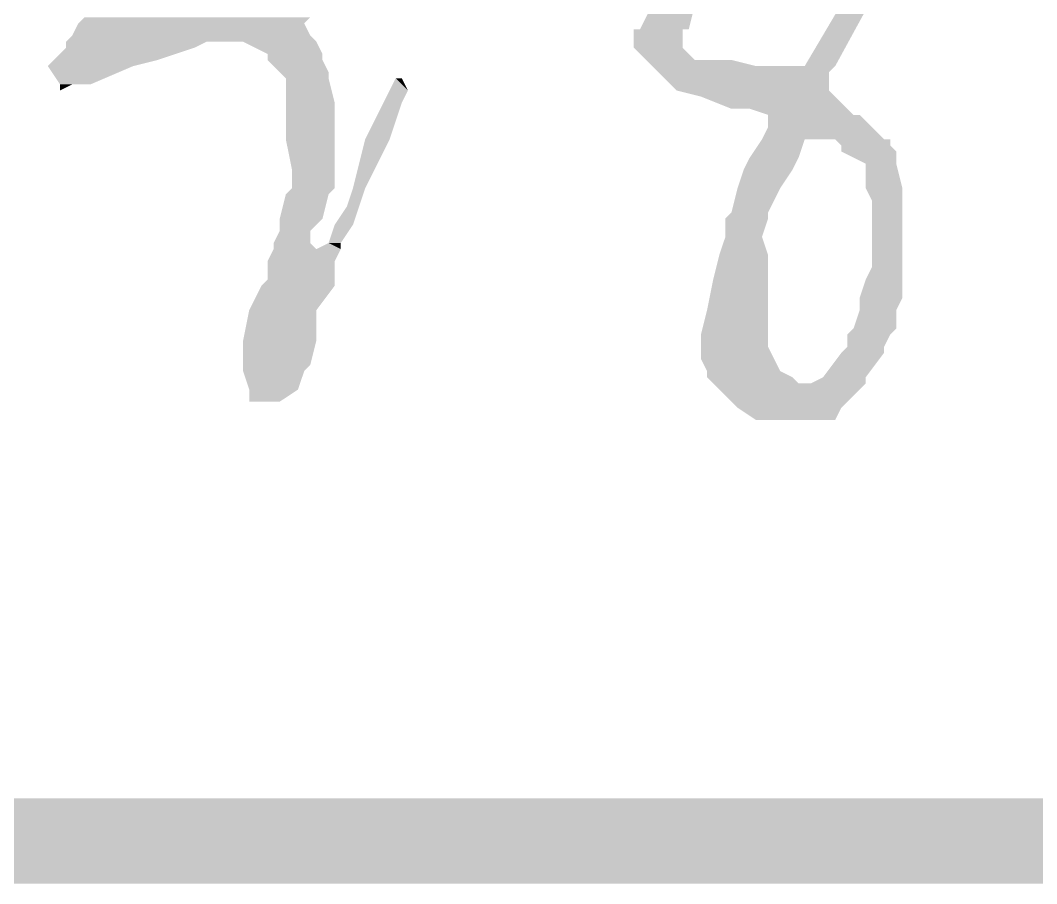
# Model space of a CAD drawing. Header units: millimetres. Extents: x 24 to 410, y 10 to 282.
# Drawn here: x 324.93 to 331.98, y 9.65 to 15.64 of the extents above; entities that cross this region are included whole.
import ezdxf

# ---------------------------------------------------------------- set-up
doc = ezdxf.new("R2010")
doc.units = ezdxf.units.MM
doc.layers.add('Watermark', color=7, linetype='Continuous')

msp = doc.modelspace()

# ---------------------------------------------------------------- hatches: boundary and pattern name
h = msp.add_hatch(color=256)
h.dxf.hatch_style = 2
h.paths.add_polyline_path([(30.395333, 10.244667), (29.802667, 9.652), (409.786667, 10.244667)])
h = msp.add_hatch(color=256)
h.dxf.hatch_style = 2
h.paths.add_polyline_path([(29.802667, 9.652), (409.786667, 10.244667), (410.379333, 9.652)])
at = {"layer": 'Watermark'}
h = msp.add_hatch(color=256, dxfattribs=at)
h.dxf.hatch_style = 2
h.paths.add_polyline_path([(330.919667, 16.256), (330.369333, 15.324667), (330.581, 15.324667)])
h = msp.add_hatch(color=256, dxfattribs=at)
h.dxf.hatch_style = 2
h.paths.add_polyline_path([(330.919667, 16.256), (331.089, 16.256), (330.581, 15.324667)])
h = msp.add_hatch(color=256, dxfattribs=at)
h.dxf.hatch_style = 2
h.paths.add_polyline_path([(329.311, 15.748), (329.226333, 15.578667), (329.565, 15.578667)])
h = msp.add_hatch(color=256, dxfattribs=at)
h.dxf.hatch_style = 2
h.paths.add_polyline_path([(329.311, 15.748), (329.607333, 15.748), (329.565, 15.578667)])
h = msp.add_hatch(color=256, dxfattribs=at)
h.dxf.hatch_style = 2
h.paths.add_polyline_path([(325.374, 15.663333), (325.331667, 15.621), (326.898, 15.621)])
h = msp.add_hatch(color=256, dxfattribs=at)
h.dxf.hatch_style = 2
h.paths.add_polyline_path([(325.374, 15.663333), (326.940333, 15.663333), (326.898, 15.621)])
h = msp.add_hatch(color=256, dxfattribs=at)
h.dxf.hatch_style = 2
h.paths.add_polyline_path([(325.331667, 15.621), (325.289333, 15.536333), (326.940333, 15.536333)])
h = msp.add_hatch(color=256, dxfattribs=at)
h.dxf.hatch_style = 2
h.paths.add_polyline_path([(325.331667, 15.621), (326.898, 15.621), (326.940333, 15.536333)])
h = msp.add_hatch(color=256, dxfattribs=at)
h.dxf.hatch_style = 2
h.paths.add_polyline_path([(329.226333, 15.578667), (329.184, 15.578667), (329.522667, 15.578667)])
h = msp.add_hatch(color=256, dxfattribs=at)
h.dxf.hatch_style = 2
h.paths.add_polyline_path([(329.184, 15.578667), (329.184, 15.494), (329.522667, 15.494)])
h = msp.add_hatch(color=256, dxfattribs=at)
h.dxf.hatch_style = 2
h.paths.add_polyline_path([(329.184, 15.578667), (329.522667, 15.578667), (329.522667, 15.494)])
h = msp.add_hatch(color=256, dxfattribs=at)
h.dxf.hatch_style = 2
h.paths.add_polyline_path([(329.226333, 15.578667), (329.565, 15.578667), (329.522667, 15.578667)])
h = msp.add_hatch(color=256, dxfattribs=at)
h.dxf.hatch_style = 2
h.paths.add_polyline_path([(325.289333, 15.536333), (325.247, 15.494), (326.982667, 15.494)])
h = msp.add_hatch(color=256, dxfattribs=at)
h.dxf.hatch_style = 2
h.paths.add_polyline_path([(325.289333, 15.536333), (326.940333, 15.536333), (326.982667, 15.494)])
h = msp.add_hatch(color=256, dxfattribs=at)
h.dxf.hatch_style = 2
h.paths.add_polyline_path([(325.247, 15.451667), (325.162333, 15.367), (325.882, 15.367)])
h = msp.add_hatch(color=256, dxfattribs=at)
h.dxf.hatch_style = 2
h.paths.add_polyline_path([(325.247, 15.494), (326.220667, 15.494)])
h = msp.add_hatch(color=256, dxfattribs=at)
h.dxf.hatch_style = 2
h.paths.add_polyline_path([(325.247, 15.494), (326.432333, 15.494), (326.220667, 15.494)])
h = msp.add_hatch(color=256, dxfattribs=at)
h.dxf.hatch_style = 2
h.paths.add_polyline_path([(325.247, 15.494), (325.247, 15.451667), (326.136, 15.451667)])
h = msp.add_hatch(color=256, dxfattribs=at)
h.dxf.hatch_style = 2
h.paths.add_polyline_path([(325.247, 15.494), (326.220667, 15.494), (326.136, 15.451667)])
h = msp.add_hatch(color=256, dxfattribs=at)
h.dxf.hatch_style = 2
h.paths.add_polyline_path([(325.247, 15.451667), (326.136, 15.451667), (325.882, 15.367)])
h = msp.add_hatch(color=256, dxfattribs=at)
h.dxf.hatch_style = 2
h.paths.add_polyline_path([(326.432333, 15.494), (326.982667, 15.494)])
h = msp.add_hatch(color=256, dxfattribs=at)
h.dxf.hatch_style = 2
h.paths.add_polyline_path([(326.432333, 15.494), (326.982667, 15.494)])
h = msp.add_hatch(color=256, dxfattribs=at)
h.dxf.hatch_style = 2
h.paths.add_polyline_path([(326.474667, 15.494), (326.644, 15.409333), (327.025, 15.409333)])
h = msp.add_hatch(color=256, dxfattribs=at)
h.dxf.hatch_style = 2
h.paths.add_polyline_path([(326.474667, 15.494), (326.982667, 15.494), (327.025, 15.409333)])
h = msp.add_hatch(color=256, dxfattribs=at)
h.dxf.hatch_style = 2
h.paths.add_polyline_path([(329.184, 15.494), (329.184, 15.451667), (329.522667, 15.451667)])
h = msp.add_hatch(color=256, dxfattribs=at)
h.dxf.hatch_style = 2
h.paths.add_polyline_path([(329.184, 15.494), (329.522667, 15.494), (329.522667, 15.451667)])
h = msp.add_hatch(color=256, dxfattribs=at)
h.dxf.hatch_style = 2
h.paths.add_polyline_path([(329.184, 15.451667), (329.268667, 15.367), (329.607333, 15.367)])
h = msp.add_hatch(color=256, dxfattribs=at)
h.dxf.hatch_style = 2
h.paths.add_polyline_path([(329.184, 15.451667), (329.522667, 15.451667), (329.607333, 15.367)])
h = msp.add_hatch(color=256, dxfattribs=at)
h.dxf.hatch_style = 2
h.paths.add_polyline_path([(325.162333, 15.367), (325.12, 15.324667), (325.712667, 15.324667)])
h = msp.add_hatch(color=256, dxfattribs=at)
h.dxf.hatch_style = 2
h.paths.add_polyline_path([(325.162333, 15.367), (325.882, 15.367), (325.712667, 15.324667)])
h = msp.add_hatch(color=256, dxfattribs=at)
h.dxf.hatch_style = 2
h.paths.add_polyline_path([(326.644, 15.409333), (326.644, 15.367), (327.025, 15.367)])
h = msp.add_hatch(color=256, dxfattribs=at)
h.dxf.hatch_style = 2
h.paths.add_polyline_path([(326.644, 15.409333), (327.025, 15.409333), (327.025, 15.367)])
h = msp.add_hatch(color=256, dxfattribs=at)
h.dxf.hatch_style = 2
h.paths.add_polyline_path([(326.644, 15.367), (326.728667, 15.282333), (327.067333, 15.282333)])
h = msp.add_hatch(color=256, dxfattribs=at)
h.dxf.hatch_style = 2
h.paths.add_polyline_path([(326.644, 15.367), (327.025, 15.367), (327.067333, 15.282333)])
h = msp.add_hatch(color=256, dxfattribs=at)
h.dxf.hatch_style = 2
h.paths.add_polyline_path([(329.268667, 15.367), (329.861333, 15.367)])
h = msp.add_hatch(color=256, dxfattribs=at)
h.dxf.hatch_style = 2
h.paths.add_polyline_path([(329.268667, 15.367), (329.861333, 15.367)])
h = msp.add_hatch(color=256, dxfattribs=at)
h.dxf.hatch_style = 2
h.paths.add_polyline_path([(329.268667, 15.367), (329.311, 15.324667), (330.030667, 15.324667)])
h = msp.add_hatch(color=256, dxfattribs=at)
h.dxf.hatch_style = 2
h.paths.add_polyline_path([(329.268667, 15.367), (329.861333, 15.367), (330.030667, 15.324667)])
h = msp.add_hatch(color=256, dxfattribs=at)
h.dxf.hatch_style = 2
h.paths.add_polyline_path([(325.12, 15.324667), (325.204667, 15.197667), (325.416333, 15.197667)])
h = msp.add_hatch(color=256, dxfattribs=at)
h.dxf.hatch_style = 2
h.paths.add_polyline_path([(325.12, 15.324667), (325.712667, 15.324667), (325.416333, 15.197667)])
h = msp.add_hatch(color=256, dxfattribs=at)
h.dxf.hatch_style = 2
h.paths.add_polyline_path([(329.311, 15.324667), (330.073, 15.324667)])
h = msp.add_hatch(color=256, dxfattribs=at)
h.dxf.hatch_style = 2
h.paths.add_polyline_path([(329.311, 15.324667), (330.073, 15.324667)])
h = msp.add_hatch(color=256, dxfattribs=at)
h.dxf.hatch_style = 2
h.paths.add_polyline_path([(329.311, 15.324667), (330.2, 15.324667)])
h = msp.add_hatch(color=256, dxfattribs=at)
h.dxf.hatch_style = 2
h.paths.add_polyline_path([(329.311, 15.324667), (330.2, 15.324667)])
h = msp.add_hatch(color=256, dxfattribs=at)
h.dxf.hatch_style = 2
h.paths.add_polyline_path([(329.311, 15.324667), (330.242333, 15.324667)])
h = msp.add_hatch(color=256, dxfattribs=at)
h.dxf.hatch_style = 2
h.paths.add_polyline_path([(329.311, 15.324667), (330.242333, 15.324667)])
h = msp.add_hatch(color=256, dxfattribs=at)
h.dxf.hatch_style = 2
h.paths.add_polyline_path([(329.311, 15.324667), (330.284667, 15.324667)])
h = msp.add_hatch(color=256, dxfattribs=at)
h.dxf.hatch_style = 2
h.paths.add_polyline_path([(329.311, 15.324667), (330.284667, 15.324667)])
h = msp.add_hatch(color=256, dxfattribs=at)
h.dxf.hatch_style = 2
h.paths.add_polyline_path([(329.311, 15.324667), (329.353333, 15.282333), (330.538667, 15.282333)])
h = msp.add_hatch(color=256, dxfattribs=at)
h.dxf.hatch_style = 2
h.paths.add_polyline_path([(329.311, 15.324667), (330.581, 15.324667), (330.538667, 15.282333)])
h = msp.add_hatch(color=256, dxfattribs=at)
h.dxf.hatch_style = 2
h.paths.add_polyline_path([(330.327, 15.324667), (330.284667, 15.324667), (330.581, 15.324667)])
h = msp.add_hatch(color=256, dxfattribs=at)
h.dxf.hatch_style = 2
h.paths.add_polyline_path([(330.369333, 15.324667), (330.327, 15.324667), (330.581, 15.324667)])
h = msp.add_hatch(color=256, dxfattribs=at)
h.dxf.hatch_style = 2
h.paths.add_polyline_path([(330.327, 15.324667), (330.581, 15.324667)])
h = msp.add_hatch(color=256, dxfattribs=at)
h.dxf.hatch_style = 2
h.paths.add_polyline_path([(330.369333, 15.324667), (330.581, 15.324667)])
h = msp.add_hatch(color=256, dxfattribs=at)
h.dxf.hatch_style = 2
h.paths.add_polyline_path([(326.728667, 15.282333), (326.771, 15.24), (327.067333, 15.24)])
h = msp.add_hatch(color=256, dxfattribs=at)
h.dxf.hatch_style = 2
h.paths.add_polyline_path([(326.728667, 15.282333), (327.067333, 15.282333), (327.067333, 15.24)])
h = msp.add_hatch(color=256, dxfattribs=at)
h.dxf.hatch_style = 2
h.paths.add_polyline_path([(326.771, 15.24), (326.771, 15.070667), (327.109667, 15.070667)])
h = msp.add_hatch(color=256, dxfattribs=at)
h.dxf.hatch_style = 2
h.paths.add_polyline_path([(326.771, 15.24), (327.067333, 15.24), (327.109667, 15.070667)])
h = msp.add_hatch(color=256, dxfattribs=at)
h.dxf.hatch_style = 2
h.paths.add_polyline_path([(327.533, 15.24), (327.490667, 15.155333), (327.617667, 15.155333)])
h = msp.add_hatch(color=256, dxfattribs=at)
h.dxf.hatch_style = 2
h.paths.add_polyline_path([(327.533, 15.24), (327.575333, 15.24)])
h = msp.add_hatch(color=256, dxfattribs=at)
h.dxf.hatch_style = 2
h.paths.add_polyline_path([(327.533, 15.24), (327.575333, 15.24), (327.617667, 15.155333)])
h = msp.add_hatch(color=256, dxfattribs=at)
h.dxf.hatch_style = 2
h.paths.add_polyline_path([(329.353333, 15.282333), (329.395667, 15.24), (330.538667, 15.24)])
h = msp.add_hatch(color=256, dxfattribs=at)
h.dxf.hatch_style = 2
h.paths.add_polyline_path([(329.353333, 15.282333), (330.538667, 15.282333), (330.538667, 15.24)])
h = msp.add_hatch(color=256, dxfattribs=at)
h.dxf.hatch_style = 2
h.paths.add_polyline_path([(329.395667, 15.24), (329.438, 15.197667), (330.538667, 15.197667)])
h = msp.add_hatch(color=256, dxfattribs=at)
h.dxf.hatch_style = 2
h.paths.add_polyline_path([(329.395667, 15.24), (330.538667, 15.24), (330.538667, 15.197667)])
h = msp.add_hatch(color=256, dxfattribs=at)
h.dxf.hatch_style = 2
h.paths.add_polyline_path([(325.204667, 15.197667), (325.289333, 15.197667), (325.204667, 15.155333)])
h = msp.add_hatch(color=256, dxfattribs=at)
h.dxf.hatch_style = 2
h.paths.add_polyline_path([(325.204667, 15.197667), (325.289333, 15.197667)])
h = msp.add_hatch(color=256, dxfattribs=at)
h.dxf.hatch_style = 2
h.paths.add_polyline_path([(325.204667, 15.197667), (325.416333, 15.197667), (325.289333, 15.197667)])
h = msp.add_hatch(color=256, dxfattribs=at)
h.dxf.hatch_style = 2
h.paths.add_polyline_path([(327.490667, 15.155333), (327.448333, 15.070667), (327.575333, 15.070667)])
h = msp.add_hatch(color=256, dxfattribs=at)
h.dxf.hatch_style = 2
h.paths.add_polyline_path([(327.490667, 15.155333), (327.617667, 15.155333), (327.575333, 15.070667)])
h = msp.add_hatch(color=256, dxfattribs=at)
h.dxf.hatch_style = 2
h.paths.add_polyline_path([(329.438, 15.197667), (329.480333, 15.155333), (330.538667, 15.155333)])
h = msp.add_hatch(color=256, dxfattribs=at)
h.dxf.hatch_style = 2
h.paths.add_polyline_path([(329.438, 15.197667), (330.538667, 15.197667), (330.538667, 15.155333)])
h = msp.add_hatch(color=256, dxfattribs=at)
h.dxf.hatch_style = 2
h.paths.add_polyline_path([(329.480333, 15.155333), (329.649667, 15.113), (330.581, 15.113)])
h = msp.add_hatch(color=256, dxfattribs=at)
h.dxf.hatch_style = 2
h.paths.add_polyline_path([(329.480333, 15.155333), (330.538667, 15.155333), (330.581, 15.113)])
h = msp.add_hatch(color=256, dxfattribs=at)
h.dxf.hatch_style = 2
h.paths.add_polyline_path([(329.649667, 15.113), (330.581, 15.113)])
h = msp.add_hatch(color=256, dxfattribs=at)
h.dxf.hatch_style = 2
h.paths.add_polyline_path([(329.649667, 15.113), (330.581, 15.113)])
h = msp.add_hatch(color=256, dxfattribs=at)
h.dxf.hatch_style = 2
h.paths.add_polyline_path([(329.649667, 15.113), (329.861333, 15.028333), (330.665667, 15.028333)])
h = msp.add_hatch(color=256, dxfattribs=at)
h.dxf.hatch_style = 2
h.paths.add_polyline_path([(329.649667, 15.113), (330.581, 15.113), (330.665667, 15.028333)])
h = msp.add_hatch(color=256, dxfattribs=at)
h.dxf.hatch_style = 2
h.paths.add_polyline_path([(326.771, 15.070667), (326.771, 15.028333), (327.109667, 15.028333)])
h = msp.add_hatch(color=256, dxfattribs=at)
h.dxf.hatch_style = 2
h.paths.add_polyline_path([(326.771, 15.070667), (327.109667, 15.070667), (327.109667, 15.028333)])
h = msp.add_hatch(color=256, dxfattribs=at)
h.dxf.hatch_style = 2
h.paths.add_polyline_path([(326.771, 15.028333), (326.771, 14.816667), (327.109667, 14.816667)])
h = msp.add_hatch(color=256, dxfattribs=at)
h.dxf.hatch_style = 2
h.paths.add_polyline_path([(326.771, 15.028333), (327.109667, 15.028333), (327.109667, 14.816667)])
h = msp.add_hatch(color=256, dxfattribs=at)
h.dxf.hatch_style = 2
h.paths.add_polyline_path([(327.448333, 15.070667), (327.321333, 14.816667), (327.490667, 14.816667)])
h = msp.add_hatch(color=256, dxfattribs=at)
h.dxf.hatch_style = 2
h.paths.add_polyline_path([(327.448333, 15.070667), (327.575333, 15.070667), (327.490667, 14.816667)])
h = msp.add_hatch(color=256, dxfattribs=at)
h.dxf.hatch_style = 2
h.paths.add_polyline_path([(329.861333, 15.028333), (330.665667, 15.028333)])
h = msp.add_hatch(color=256, dxfattribs=at)
h.dxf.hatch_style = 2
h.paths.add_polyline_path([(329.861333, 15.028333), (330.665667, 15.028333)])
h = msp.add_hatch(color=256, dxfattribs=at)
h.dxf.hatch_style = 2
h.paths.add_polyline_path([(329.988333, 15.028333), (330.115333, 14.986), (330.708, 14.986)])
h = msp.add_hatch(color=256, dxfattribs=at)
h.dxf.hatch_style = 2
h.paths.add_polyline_path([(329.988333, 15.028333), (330.665667, 15.028333), (330.708, 14.986)])
h = msp.add_hatch(color=256, dxfattribs=at)
h.dxf.hatch_style = 2
h.paths.add_polyline_path([(330.115333, 14.986), (330.750333, 14.986)])
h = msp.add_hatch(color=256, dxfattribs=at)
h.dxf.hatch_style = 2
h.paths.add_polyline_path([(330.115333, 14.986), (330.750333, 14.986)])
h = msp.add_hatch(color=256, dxfattribs=at)
h.dxf.hatch_style = 2
h.paths.add_polyline_path([(330.115333, 14.986), (330.115333, 14.901333), (330.835, 14.901333)])
h = msp.add_hatch(color=256, dxfattribs=at)
h.dxf.hatch_style = 2
h.paths.add_polyline_path([(330.115333, 14.986), (330.750333, 14.986), (330.835, 14.901333)])
h = msp.add_hatch(color=256, dxfattribs=at)
h.dxf.hatch_style = 2
h.paths.add_polyline_path([(330.115333, 14.901333), (330.073, 14.816667), (330.919667, 14.816667)])
h = msp.add_hatch(color=256, dxfattribs=at)
h.dxf.hatch_style = 2
h.paths.add_polyline_path([(330.115333, 14.901333), (330.835, 14.901333), (330.919667, 14.816667)])
h = msp.add_hatch(color=256, dxfattribs=at)
h.dxf.hatch_style = 2
h.paths.add_polyline_path([(326.771, 14.816667), (326.813333, 14.605), (327.109667, 14.605)])
h = msp.add_hatch(color=256, dxfattribs=at)
h.dxf.hatch_style = 2
h.paths.add_polyline_path([(326.771, 14.816667), (327.109667, 14.816667), (327.109667, 14.605)])
h = msp.add_hatch(color=256, dxfattribs=at)
h.dxf.hatch_style = 2
h.paths.add_polyline_path([(327.321333, 14.816667), (327.236667, 14.478), (327.321333, 14.478)])
h = msp.add_hatch(color=256, dxfattribs=at)
h.dxf.hatch_style = 2
h.paths.add_polyline_path([(327.321333, 14.816667), (327.490667, 14.816667), (327.321333, 14.478)])
h = msp.add_hatch(color=256, dxfattribs=at)
h.dxf.hatch_style = 2
h.paths.add_polyline_path([(330.073, 14.816667), (329.988333, 14.689667), (330.327, 14.689667)])
h = msp.add_hatch(color=256, dxfattribs=at)
h.dxf.hatch_style = 2
h.paths.add_polyline_path([(330.073, 14.816667), (330.454, 14.816667)])
h = msp.add_hatch(color=256, dxfattribs=at)
h.dxf.hatch_style = 2
h.paths.add_polyline_path([(330.073, 14.816667), (330.454, 14.816667)])
h = msp.add_hatch(color=256, dxfattribs=at)
h.dxf.hatch_style = 2
h.paths.add_polyline_path([(330.073, 14.816667), (330.369333, 14.816667)])
h = msp.add_hatch(color=256, dxfattribs=at)
h.dxf.hatch_style = 2
h.paths.add_polyline_path([(330.073, 14.816667), (330.454, 14.816667), (330.369333, 14.816667)])
h = msp.add_hatch(color=256, dxfattribs=at)
h.dxf.hatch_style = 2
h.paths.add_polyline_path([(330.073, 14.816667), (330.369333, 14.816667)])
h = msp.add_hatch(color=256, dxfattribs=at)
h.dxf.hatch_style = 2
h.paths.add_polyline_path([(330.073, 14.816667), (330.369333, 14.816667)])
h = msp.add_hatch(color=256, dxfattribs=at)
h.dxf.hatch_style = 2
h.paths.add_polyline_path([(330.073, 14.816667), (330.369333, 14.816667), (330.327, 14.689667)])
h = msp.add_hatch(color=256, dxfattribs=at)
h.dxf.hatch_style = 2
h.paths.add_polyline_path([(330.454, 14.816667), (330.919667, 14.816667)])
h = msp.add_hatch(color=256, dxfattribs=at)
h.dxf.hatch_style = 2
h.paths.add_polyline_path([(330.454, 14.816667), (330.919667, 14.816667)])
h = msp.add_hatch(color=256, dxfattribs=at)
h.dxf.hatch_style = 2
h.paths.add_polyline_path([(330.454, 14.816667), (330.962, 14.816667)])
h = msp.add_hatch(color=256, dxfattribs=at)
h.dxf.hatch_style = 2
h.paths.add_polyline_path([(330.454, 14.816667), (330.962, 14.816667)])
h = msp.add_hatch(color=256, dxfattribs=at)
h.dxf.hatch_style = 2
h.paths.add_polyline_path([(330.581, 14.816667), (330.623333, 14.774333), (330.962, 14.774333)])
h = msp.add_hatch(color=256, dxfattribs=at)
h.dxf.hatch_style = 2
h.paths.add_polyline_path([(330.581, 14.816667), (330.962, 14.816667), (330.962, 14.774333)])
h = msp.add_hatch(color=256, dxfattribs=at)
h.dxf.hatch_style = 2
h.paths.add_polyline_path([(330.623333, 14.774333), (330.623333, 14.732), (331.004333, 14.732)])
h = msp.add_hatch(color=256, dxfattribs=at)
h.dxf.hatch_style = 2
h.paths.add_polyline_path([(330.623333, 14.774333), (330.962, 14.774333), (331.004333, 14.732)])
h = msp.add_hatch(color=256, dxfattribs=at)
h.dxf.hatch_style = 2
h.paths.add_polyline_path([(330.623333, 14.732), (330.708, 14.689667), (331.004333, 14.689667)])
h = msp.add_hatch(color=256, dxfattribs=at)
h.dxf.hatch_style = 2
h.paths.add_polyline_path([(330.623333, 14.732), (331.004333, 14.732), (331.004333, 14.689667)])
h = msp.add_hatch(color=256, dxfattribs=at)
h.dxf.hatch_style = 2
h.paths.add_polyline_path([(329.988333, 14.689667), (329.946, 14.605), (330.284667, 14.605)])
h = msp.add_hatch(color=256, dxfattribs=at)
h.dxf.hatch_style = 2
h.paths.add_polyline_path([(329.988333, 14.689667), (330.327, 14.689667), (330.284667, 14.605)])
h = msp.add_hatch(color=256, dxfattribs=at)
h.dxf.hatch_style = 2
h.paths.add_polyline_path([(330.708, 14.689667), (330.792667, 14.647333), (331.004333, 14.647333)])
h = msp.add_hatch(color=256, dxfattribs=at)
h.dxf.hatch_style = 2
h.paths.add_polyline_path([(330.708, 14.689667), (331.004333, 14.689667), (331.004333, 14.647333)])
h = msp.add_hatch(color=256, dxfattribs=at)
h.dxf.hatch_style = 2
h.paths.add_polyline_path([(326.813333, 14.605), (326.813333, 14.478), (327.109667, 14.478)])
h = msp.add_hatch(color=256, dxfattribs=at)
h.dxf.hatch_style = 2
h.paths.add_polyline_path([(326.813333, 14.605), (327.109667, 14.605), (327.109667, 14.478)])
h = msp.add_hatch(color=256, dxfattribs=at)
h.dxf.hatch_style = 2
h.paths.add_polyline_path([(329.946, 14.605), (329.903667, 14.478), (330.2, 14.478)])
h = msp.add_hatch(color=256, dxfattribs=at)
h.dxf.hatch_style = 2
h.paths.add_polyline_path([(329.946, 14.605), (330.284667, 14.605)])
h = msp.add_hatch(color=256, dxfattribs=at)
h.dxf.hatch_style = 2
h.paths.add_polyline_path([(329.946, 14.605), (330.284667, 14.605)])
h = msp.add_hatch(color=256, dxfattribs=at)
h.dxf.hatch_style = 2
h.paths.add_polyline_path([(329.946, 14.605), (330.284667, 14.605), (330.2, 14.478)])
h = msp.add_hatch(color=256, dxfattribs=at)
h.dxf.hatch_style = 2
h.paths.add_polyline_path([(330.792667, 14.647333), (331.004333, 14.647333)])
h = msp.add_hatch(color=256, dxfattribs=at)
h.dxf.hatch_style = 2
h.paths.add_polyline_path([(330.792667, 14.647333), (331.004333, 14.647333)])
h = msp.add_hatch(color=256, dxfattribs=at)
h.dxf.hatch_style = 2
h.paths.add_polyline_path([(330.792667, 14.647333), (330.792667, 14.478), (331.046667, 14.478)])
h = msp.add_hatch(color=256, dxfattribs=at)
h.dxf.hatch_style = 2
h.paths.add_polyline_path([(330.792667, 14.647333), (331.004333, 14.647333), (331.046667, 14.478)])
h = msp.add_hatch(color=256, dxfattribs=at)
h.dxf.hatch_style = 2
h.paths.add_polyline_path([(326.813333, 14.478), (326.771, 14.435667), (327.067333, 14.435667)])
h = msp.add_hatch(color=256, dxfattribs=at)
h.dxf.hatch_style = 2
h.paths.add_polyline_path([(326.813333, 14.478), (327.109667, 14.478), (327.067333, 14.435667)])
h = msp.add_hatch(color=256, dxfattribs=at)
h.dxf.hatch_style = 2
h.paths.add_polyline_path([(327.236667, 14.478), (327.194333, 14.351), (327.279, 14.351)])
h = msp.add_hatch(color=256, dxfattribs=at)
h.dxf.hatch_style = 2
h.paths.add_polyline_path([(327.236667, 14.478), (327.321333, 14.478), (327.279, 14.351)])
h = msp.add_hatch(color=256, dxfattribs=at)
h.dxf.hatch_style = 2
h.paths.add_polyline_path([(329.903667, 14.478), (329.861333, 14.308667), (330.115333, 14.308667)])
h = msp.add_hatch(color=256, dxfattribs=at)
h.dxf.hatch_style = 2
h.paths.add_polyline_path([(329.903667, 14.478), (330.2, 14.478)])
h = msp.add_hatch(color=256, dxfattribs=at)
h.dxf.hatch_style = 2
h.paths.add_polyline_path([(329.903667, 14.478), (330.2, 14.478)])
h = msp.add_hatch(color=256, dxfattribs=at)
h.dxf.hatch_style = 2
h.paths.add_polyline_path([(329.903667, 14.478), (330.2, 14.478), (330.115333, 14.308667)])
h = msp.add_hatch(color=256, dxfattribs=at)
h.dxf.hatch_style = 2
h.paths.add_polyline_path([(330.792667, 14.478), (330.835, 14.393333), (331.046667, 14.393333)])
h = msp.add_hatch(color=256, dxfattribs=at)
h.dxf.hatch_style = 2
h.paths.add_polyline_path([(330.792667, 14.478), (331.046667, 14.478), (331.046667, 14.393333)])
h = msp.add_hatch(color=256, dxfattribs=at)
h.dxf.hatch_style = 2
h.paths.add_polyline_path([(326.771, 14.435667), (326.728667, 14.266333), (327.025, 14.266333)])
h = msp.add_hatch(color=256, dxfattribs=at)
h.dxf.hatch_style = 2
h.paths.add_polyline_path([(326.771, 14.435667), (327.067333, 14.435667), (327.025, 14.266333)])
h = msp.add_hatch(color=256, dxfattribs=at)
h.dxf.hatch_style = 2
h.paths.add_polyline_path([(330.835, 14.393333), (330.835, 14.266333), (331.046667, 14.266333)])
h = msp.add_hatch(color=256, dxfattribs=at)
h.dxf.hatch_style = 2
h.paths.add_polyline_path([(330.835, 14.393333), (331.046667, 14.393333), (331.046667, 14.266333)])
h = msp.add_hatch(color=256, dxfattribs=at)
h.dxf.hatch_style = 2
h.paths.add_polyline_path([(327.194333, 14.351), (327.109667, 14.224), (327.236667, 14.224)])
h = msp.add_hatch(color=256, dxfattribs=at)
h.dxf.hatch_style = 2
h.paths.add_polyline_path([(327.194333, 14.351), (327.279, 14.351), (327.236667, 14.224)])
h = msp.add_hatch(color=256, dxfattribs=at)
h.dxf.hatch_style = 2
h.paths.add_polyline_path([(329.861333, 14.308667), (329.819, 14.266333), (330.115333, 14.266333)])
h = msp.add_hatch(color=256, dxfattribs=at)
h.dxf.hatch_style = 2
h.paths.add_polyline_path([(329.861333, 14.308667), (330.115333, 14.308667), (330.115333, 14.266333)])
h = msp.add_hatch(color=256, dxfattribs=at)
h.dxf.hatch_style = 2
h.paths.add_polyline_path([(326.728667, 14.266333), (326.728667, 14.181667), (326.940333, 14.181667)])
h = msp.add_hatch(color=256, dxfattribs=at)
h.dxf.hatch_style = 2
h.paths.add_polyline_path([(326.728667, 14.266333), (327.025, 14.266333), (326.940333, 14.181667)])
h = msp.add_hatch(color=256, dxfattribs=at)
h.dxf.hatch_style = 2
h.paths.add_polyline_path([(329.819, 14.266333), (329.819, 14.139333), (330.073, 14.139333)])
h = msp.add_hatch(color=256, dxfattribs=at)
h.dxf.hatch_style = 2
h.paths.add_polyline_path([(329.819, 14.266333), (330.115333, 14.266333), (330.073, 14.139333)])
h = msp.add_hatch(color=256, dxfattribs=at)
h.dxf.hatch_style = 2
h.paths.add_polyline_path([(330.835, 14.266333), (330.835, 14.139333), (331.046667, 14.139333)])
h = msp.add_hatch(color=256, dxfattribs=at)
h.dxf.hatch_style = 2
h.paths.add_polyline_path([(330.835, 14.266333), (331.046667, 14.266333), (331.046667, 14.139333)])
h = msp.add_hatch(color=256, dxfattribs=at)
h.dxf.hatch_style = 2
h.paths.add_polyline_path([(326.728667, 14.181667), (326.686333, 14.097), (326.940333, 14.097)])
h = msp.add_hatch(color=256, dxfattribs=at)
h.dxf.hatch_style = 2
h.paths.add_polyline_path([(326.728667, 14.181667), (326.940333, 14.181667), (326.940333, 14.097)])
h = msp.add_hatch(color=256, dxfattribs=at)
h.dxf.hatch_style = 2
h.paths.add_polyline_path([(327.109667, 14.224), (327.067333, 14.097), (327.152, 14.097)])
h = msp.add_hatch(color=256, dxfattribs=at)
h.dxf.hatch_style = 2
h.paths.add_polyline_path([(327.109667, 14.224), (327.236667, 14.224), (327.152, 14.097)])
h = msp.add_hatch(color=256, dxfattribs=at)
h.dxf.hatch_style = 2
h.paths.add_polyline_path([(329.819, 14.139333), (329.776667, 14.012333), (330.115333, 14.012333)])
h = msp.add_hatch(color=256, dxfattribs=at)
h.dxf.hatch_style = 2
h.paths.add_polyline_path([(329.819, 14.139333), (330.073, 14.139333)])
h = msp.add_hatch(color=256, dxfattribs=at)
h.dxf.hatch_style = 2
h.paths.add_polyline_path([(329.819, 14.139333), (330.073, 14.139333)])
h = msp.add_hatch(color=256, dxfattribs=at)
h.dxf.hatch_style = 2
h.paths.add_polyline_path([(329.819, 14.139333), (330.073, 14.139333), (330.115333, 14.012333)])
h = msp.add_hatch(color=256, dxfattribs=at)
h.dxf.hatch_style = 2
h.paths.add_polyline_path([(330.835, 14.139333), (330.835, 14.097), (331.046667, 14.097)])
h = msp.add_hatch(color=256, dxfattribs=at)
h.dxf.hatch_style = 2
h.paths.add_polyline_path([(330.835, 14.139333), (331.046667, 14.139333), (331.046667, 14.097)])
h = msp.add_hatch(color=256, dxfattribs=at)
h.dxf.hatch_style = 2
h.paths.add_polyline_path([(326.686333, 14.054667), (326.644, 13.97), (327.109667, 13.97)])
h = msp.add_hatch(color=256, dxfattribs=at)
h.dxf.hatch_style = 2
h.paths.add_polyline_path([(326.686333, 14.097), (326.686333, 14.054667), (326.982667, 14.054667)])
h = msp.add_hatch(color=256, dxfattribs=at)
h.dxf.hatch_style = 2
h.paths.add_polyline_path([(326.686333, 14.097), (326.940333, 14.097), (326.982667, 14.054667)])
h = msp.add_hatch(color=256, dxfattribs=at)
h.dxf.hatch_style = 2
h.paths.add_polyline_path([(326.686333, 14.054667), (327.152, 14.054667), (327.109667, 13.97)])
h = msp.add_hatch(color=256, dxfattribs=at)
h.dxf.hatch_style = 2
h.paths.add_polyline_path([(327.067333, 14.097), (326.982667, 14.054667), (327.152, 14.054667)])
h = msp.add_hatch(color=256, dxfattribs=at)
h.dxf.hatch_style = 2
h.paths.add_polyline_path([(327.067333, 14.097), (327.152, 14.097), (327.152, 14.054667)])
h = msp.add_hatch(color=256, dxfattribs=at)
h.dxf.hatch_style = 2
h.paths.add_polyline_path([(330.835, 14.097), (330.835, 13.927667), (331.046667, 13.927667)])
h = msp.add_hatch(color=256, dxfattribs=at)
h.dxf.hatch_style = 2
h.paths.add_polyline_path([(330.835, 14.097), (331.046667, 14.097), (331.046667, 13.927667)])
h = msp.add_hatch(color=256, dxfattribs=at)
h.dxf.hatch_style = 2
h.paths.add_polyline_path([(326.644, 13.97), (326.644, 13.843), (327.109667, 13.843)])
h = msp.add_hatch(color=256, dxfattribs=at)
h.dxf.hatch_style = 2
h.paths.add_polyline_path([(326.644, 13.97), (327.109667, 13.97), (327.109667, 13.843)])
h = msp.add_hatch(color=256, dxfattribs=at)
h.dxf.hatch_style = 2
h.paths.add_polyline_path([(329.776667, 14.012333), (329.734333, 13.843), (330.115333, 13.843)])
h = msp.add_hatch(color=256, dxfattribs=at)
h.dxf.hatch_style = 2
h.paths.add_polyline_path([(329.776667, 14.012333), (330.115333, 14.012333)])
h = msp.add_hatch(color=256, dxfattribs=at)
h.dxf.hatch_style = 2
h.paths.add_polyline_path([(329.776667, 14.012333), (330.115333, 14.012333)])
h = msp.add_hatch(color=256, dxfattribs=at)
h.dxf.hatch_style = 2
h.paths.add_polyline_path([(329.776667, 14.012333), (330.115333, 14.012333), (330.115333, 13.843)])
h = msp.add_hatch(color=256, dxfattribs=at)
h.dxf.hatch_style = 2
h.paths.add_polyline_path([(330.835, 13.927667), (330.792667, 13.843), (331.046667, 13.843)])
h = msp.add_hatch(color=256, dxfattribs=at)
h.dxf.hatch_style = 2
h.paths.add_polyline_path([(330.835, 13.927667), (331.046667, 13.927667), (331.046667, 13.843)])
h = msp.add_hatch(color=256, dxfattribs=at)
h.dxf.hatch_style = 2
h.paths.add_polyline_path([(326.644, 13.843), (326.601667, 13.800667), (327.109667, 13.800667)])
h = msp.add_hatch(color=256, dxfattribs=at)
h.dxf.hatch_style = 2
h.paths.add_polyline_path([(326.644, 13.843), (327.109667, 13.843), (327.109667, 13.800667)])
h = msp.add_hatch(color=256, dxfattribs=at)
h.dxf.hatch_style = 2
h.paths.add_polyline_path([(329.734333, 13.843), (329.692, 13.631333), (330.115333, 13.631333)])
h = msp.add_hatch(color=256, dxfattribs=at)
h.dxf.hatch_style = 2
h.paths.add_polyline_path([(329.734333, 13.843), (330.115333, 13.843)])
h = msp.add_hatch(color=256, dxfattribs=at)
h.dxf.hatch_style = 2
h.paths.add_polyline_path([(329.734333, 13.843), (330.115333, 13.843)])
h = msp.add_hatch(color=256, dxfattribs=at)
h.dxf.hatch_style = 2
h.paths.add_polyline_path([(329.734333, 13.843), (330.115333, 13.843), (330.115333, 13.631333)])
h = msp.add_hatch(color=256, dxfattribs=at)
h.dxf.hatch_style = 2
h.paths.add_polyline_path([(330.792667, 13.843), (330.750333, 13.716), (331.046667, 13.716)])
h = msp.add_hatch(color=256, dxfattribs=at)
h.dxf.hatch_style = 2
h.paths.add_polyline_path([(330.792667, 13.843), (331.046667, 13.843), (331.046667, 13.716)])
h = msp.add_hatch(color=256, dxfattribs=at)
h.dxf.hatch_style = 2
h.paths.add_polyline_path([(326.601667, 13.800667), (326.517, 13.631333), (326.982667, 13.631333)])
h = msp.add_hatch(color=256, dxfattribs=at)
h.dxf.hatch_style = 2
h.paths.add_polyline_path([(326.601667, 13.800667), (327.109667, 13.800667), (326.982667, 13.631333)])
h = msp.add_hatch(color=256, dxfattribs=at)
h.dxf.hatch_style = 2
h.paths.add_polyline_path([(330.750333, 13.716), (330.750333, 13.631333), (331.004333, 13.631333)])
h = msp.add_hatch(color=256, dxfattribs=at)
h.dxf.hatch_style = 2
h.paths.add_polyline_path([(330.750333, 13.716), (331.046667, 13.716), (331.004333, 13.631333)])
h = msp.add_hatch(color=256, dxfattribs=at)
h.dxf.hatch_style = 2
h.paths.add_polyline_path([(326.517, 13.631333), (326.474667, 13.419667), (326.982667, 13.419667)])
h = msp.add_hatch(color=256, dxfattribs=at)
h.dxf.hatch_style = 2
h.paths.add_polyline_path([(326.517, 13.631333), (326.982667, 13.631333), (326.982667, 13.419667)])
h = msp.add_hatch(color=256, dxfattribs=at)
h.dxf.hatch_style = 2
h.paths.add_polyline_path([(329.692, 13.631333), (329.649667, 13.462), (330.115333, 13.462)])
h = msp.add_hatch(color=256, dxfattribs=at)
h.dxf.hatch_style = 2
h.paths.add_polyline_path([(329.692, 13.631333), (330.115333, 13.631333)])
h = msp.add_hatch(color=256, dxfattribs=at)
h.dxf.hatch_style = 2
h.paths.add_polyline_path([(329.692, 13.631333), (330.115333, 13.631333)])
h = msp.add_hatch(color=256, dxfattribs=at)
h.dxf.hatch_style = 2
h.paths.add_polyline_path([(329.692, 13.631333), (330.115333, 13.631333), (330.115333, 13.462)])
h = msp.add_hatch(color=256, dxfattribs=at)
h.dxf.hatch_style = 2
h.paths.add_polyline_path([(330.750333, 13.631333), (330.708, 13.504333), (331.004333, 13.504333)])
h = msp.add_hatch(color=256, dxfattribs=at)
h.dxf.hatch_style = 2
h.paths.add_polyline_path([(330.750333, 13.631333), (331.004333, 13.631333), (331.004333, 13.504333)])
h = msp.add_hatch(color=256, dxfattribs=at)
h.dxf.hatch_style = 2
h.paths.add_polyline_path([(330.708, 13.504333), (330.665667, 13.462), (330.962, 13.462)])
h = msp.add_hatch(color=256, dxfattribs=at)
h.dxf.hatch_style = 2
h.paths.add_polyline_path([(330.708, 13.504333), (331.004333, 13.504333), (330.962, 13.462)])
h = msp.add_hatch(color=256, dxfattribs=at)
h.dxf.hatch_style = 2
h.paths.add_polyline_path([(326.474667, 13.419667), (326.474667, 13.250333), (326.940333, 13.250333)])
h = msp.add_hatch(color=256, dxfattribs=at)
h.dxf.hatch_style = 2
h.paths.add_polyline_path([(326.474667, 13.419667), (326.982667, 13.419667), (326.940333, 13.250333)])
h = msp.add_hatch(color=256, dxfattribs=at)
h.dxf.hatch_style = 2
h.paths.add_polyline_path([(329.649667, 13.462), (330.115333, 13.462)])
h = msp.add_hatch(color=256, dxfattribs=at)
h.dxf.hatch_style = 2
h.paths.add_polyline_path([(329.649667, 13.462), (330.115333, 13.462)])
h = msp.add_hatch(color=256, dxfattribs=at)
h.dxf.hatch_style = 2
h.paths.add_polyline_path([(329.649667, 13.462), (329.649667, 13.377333), (330.115333, 13.377333)])
h = msp.add_hatch(color=256, dxfattribs=at)
h.dxf.hatch_style = 2
h.paths.add_polyline_path([(329.649667, 13.462), (330.115333, 13.462), (330.115333, 13.377333)])
h = msp.add_hatch(color=256, dxfattribs=at)
h.dxf.hatch_style = 2
h.paths.add_polyline_path([(330.665667, 13.462), (330.665667, 13.377333), (330.919667, 13.377333)])
h = msp.add_hatch(color=256, dxfattribs=at)
h.dxf.hatch_style = 2
h.paths.add_polyline_path([(330.665667, 13.462), (330.962, 13.462), (330.919667, 13.377333)])
h = msp.add_hatch(color=256, dxfattribs=at)
h.dxf.hatch_style = 2
h.paths.add_polyline_path([(329.649667, 13.377333), (329.649667, 13.292667), (330.157667, 13.292667)])
h = msp.add_hatch(color=256, dxfattribs=at)
h.dxf.hatch_style = 2
h.paths.add_polyline_path([(329.649667, 13.377333), (330.115333, 13.377333), (330.157667, 13.292667)])
h = msp.add_hatch(color=256, dxfattribs=at)
h.dxf.hatch_style = 2
h.paths.add_polyline_path([(330.623333, 13.335), (330.496333, 13.165667), (330.792667, 13.165667)])
h = msp.add_hatch(color=256, dxfattribs=at)
h.dxf.hatch_style = 2
h.paths.add_polyline_path([(330.665667, 13.377333), (330.623333, 13.335), (330.919667, 13.335)])
h = msp.add_hatch(color=256, dxfattribs=at)
h.dxf.hatch_style = 2
h.paths.add_polyline_path([(330.623333, 13.335), (330.919667, 13.335), (330.792667, 13.165667)])
h = msp.add_hatch(color=256, dxfattribs=at)
h.dxf.hatch_style = 2
h.paths.add_polyline_path([(330.665667, 13.377333), (330.919667, 13.377333), (330.919667, 13.335)])
h = msp.add_hatch(color=256, dxfattribs=at)
h.dxf.hatch_style = 2
h.paths.add_polyline_path([(329.649667, 13.292667), (329.692, 13.208), (330.2, 13.208)])
h = msp.add_hatch(color=256, dxfattribs=at)
h.dxf.hatch_style = 2
h.paths.add_polyline_path([(329.649667, 13.292667), (330.157667, 13.292667), (330.2, 13.208)])
h = msp.add_hatch(color=256, dxfattribs=at)
h.dxf.hatch_style = 2
h.paths.add_polyline_path([(326.474667, 13.250333), (326.474667, 13.208), (326.898, 13.208)])
h = msp.add_hatch(color=256, dxfattribs=at)
h.dxf.hatch_style = 2
h.paths.add_polyline_path([(326.474667, 13.250333), (326.940333, 13.250333), (326.898, 13.208)])
h = msp.add_hatch(color=256, dxfattribs=at)
h.dxf.hatch_style = 2
h.paths.add_polyline_path([(326.474667, 13.208), (326.517, 13.081), (326.855667, 13.081)])
h = msp.add_hatch(color=256, dxfattribs=at)
h.dxf.hatch_style = 2
h.paths.add_polyline_path([(326.474667, 13.208), (326.898, 13.208), (326.855667, 13.081)])
h = msp.add_hatch(color=256, dxfattribs=at)
h.dxf.hatch_style = 2
h.paths.add_polyline_path([(329.692, 13.208), (329.692, 13.165667), (330.284667, 13.165667)])
h = msp.add_hatch(color=256, dxfattribs=at)
h.dxf.hatch_style = 2
h.paths.add_polyline_path([(329.692, 13.208), (330.2, 13.208), (330.284667, 13.165667)])
h = msp.add_hatch(color=256, dxfattribs=at)
h.dxf.hatch_style = 2
h.paths.add_polyline_path([(329.692, 13.165667), (329.734333, 13.123333), (330.327, 13.123333)])
h = msp.add_hatch(color=256, dxfattribs=at)
h.dxf.hatch_style = 2
h.paths.add_polyline_path([(329.692, 13.165667), (330.284667, 13.165667), (330.327, 13.123333)])
h = msp.add_hatch(color=256, dxfattribs=at)
h.dxf.hatch_style = 2
h.paths.add_polyline_path([(329.734333, 13.123333), (330.369333, 13.123333)])
h = msp.add_hatch(color=256, dxfattribs=at)
h.dxf.hatch_style = 2
h.paths.add_polyline_path([(329.734333, 13.123333), (330.369333, 13.123333)])
h = msp.add_hatch(color=256, dxfattribs=at)
h.dxf.hatch_style = 2
h.paths.add_polyline_path([(329.734333, 13.123333), (329.819, 13.038667), (330.708, 13.038667)])
h = msp.add_hatch(color=256, dxfattribs=at)
h.dxf.hatch_style = 2
h.paths.add_polyline_path([(329.734333, 13.123333), (330.792667, 13.123333), (330.708, 13.038667)])
h = msp.add_hatch(color=256, dxfattribs=at)
h.dxf.hatch_style = 2
h.paths.add_polyline_path([(330.411667, 13.123333), (330.369333, 13.123333), (330.792667, 13.123333)])
h = msp.add_hatch(color=256, dxfattribs=at)
h.dxf.hatch_style = 2
h.paths.add_polyline_path([(330.496333, 13.165667), (330.411667, 13.123333), (330.792667, 13.123333)])
h = msp.add_hatch(color=256, dxfattribs=at)
h.dxf.hatch_style = 2
h.paths.add_polyline_path([(330.411667, 13.123333), (330.792667, 13.123333)])
h = msp.add_hatch(color=256, dxfattribs=at)
h.dxf.hatch_style = 2
h.paths.add_polyline_path([(330.496333, 13.165667), (330.792667, 13.165667), (330.792667, 13.123333)])
h = msp.add_hatch(color=256, dxfattribs=at)
h.dxf.hatch_style = 2
h.paths.add_polyline_path([(326.517, 13.081), (326.517, 12.996333), (326.728667, 12.996333)])
h = msp.add_hatch(color=256, dxfattribs=at)
h.dxf.hatch_style = 2
h.paths.add_polyline_path([(326.517, 13.081), (326.855667, 13.081), (326.728667, 12.996333)])
h = msp.add_hatch(color=256, dxfattribs=at)
h.dxf.hatch_style = 2
h.paths.add_polyline_path([(329.819, 13.038667), (330.708, 13.038667)])
h = msp.add_hatch(color=256, dxfattribs=at)
h.dxf.hatch_style = 2
h.paths.add_polyline_path([(329.819, 13.038667), (330.708, 13.038667)])
h = msp.add_hatch(color=256, dxfattribs=at)
h.dxf.hatch_style = 2
h.paths.add_polyline_path([(329.819, 13.038667), (329.861333, 12.996333), (330.665667, 12.996333)])
h = msp.add_hatch(color=256, dxfattribs=at)
h.dxf.hatch_style = 2
h.paths.add_polyline_path([(329.819, 13.038667), (330.708, 13.038667), (330.665667, 12.996333)])
h = msp.add_hatch(color=256, dxfattribs=at)
h.dxf.hatch_style = 2
h.paths.add_polyline_path([(329.861333, 12.996333), (329.903667, 12.954), (330.623333, 12.954)])
h = msp.add_hatch(color=256, dxfattribs=at)
h.dxf.hatch_style = 2
h.paths.add_polyline_path([(329.861333, 12.996333), (330.665667, 12.996333), (330.623333, 12.954)])
h = msp.add_hatch(color=256, dxfattribs=at)
h.dxf.hatch_style = 2
h.paths.add_polyline_path([(329.903667, 12.954), (330.030667, 12.869333), (330.581, 12.869333)])
h = msp.add_hatch(color=256, dxfattribs=at)
h.dxf.hatch_style = 2
h.paths.add_polyline_path([(329.903667, 12.954), (330.623333, 12.954), (330.581, 12.869333)])
h = msp.add_hatch(color=256, dxfattribs=at)
h.dxf.hatch_style = 2
h.paths.add_polyline_path([(330.030667, 12.869333), (330.581, 12.869333)])
h = msp.add_hatch(color=256, dxfattribs=at)
h.dxf.hatch_style = 2
h.paths.add_polyline_path([(330.030667, 12.869333), (330.581, 12.869333)])

doc.saveas('drawing.dxf')
